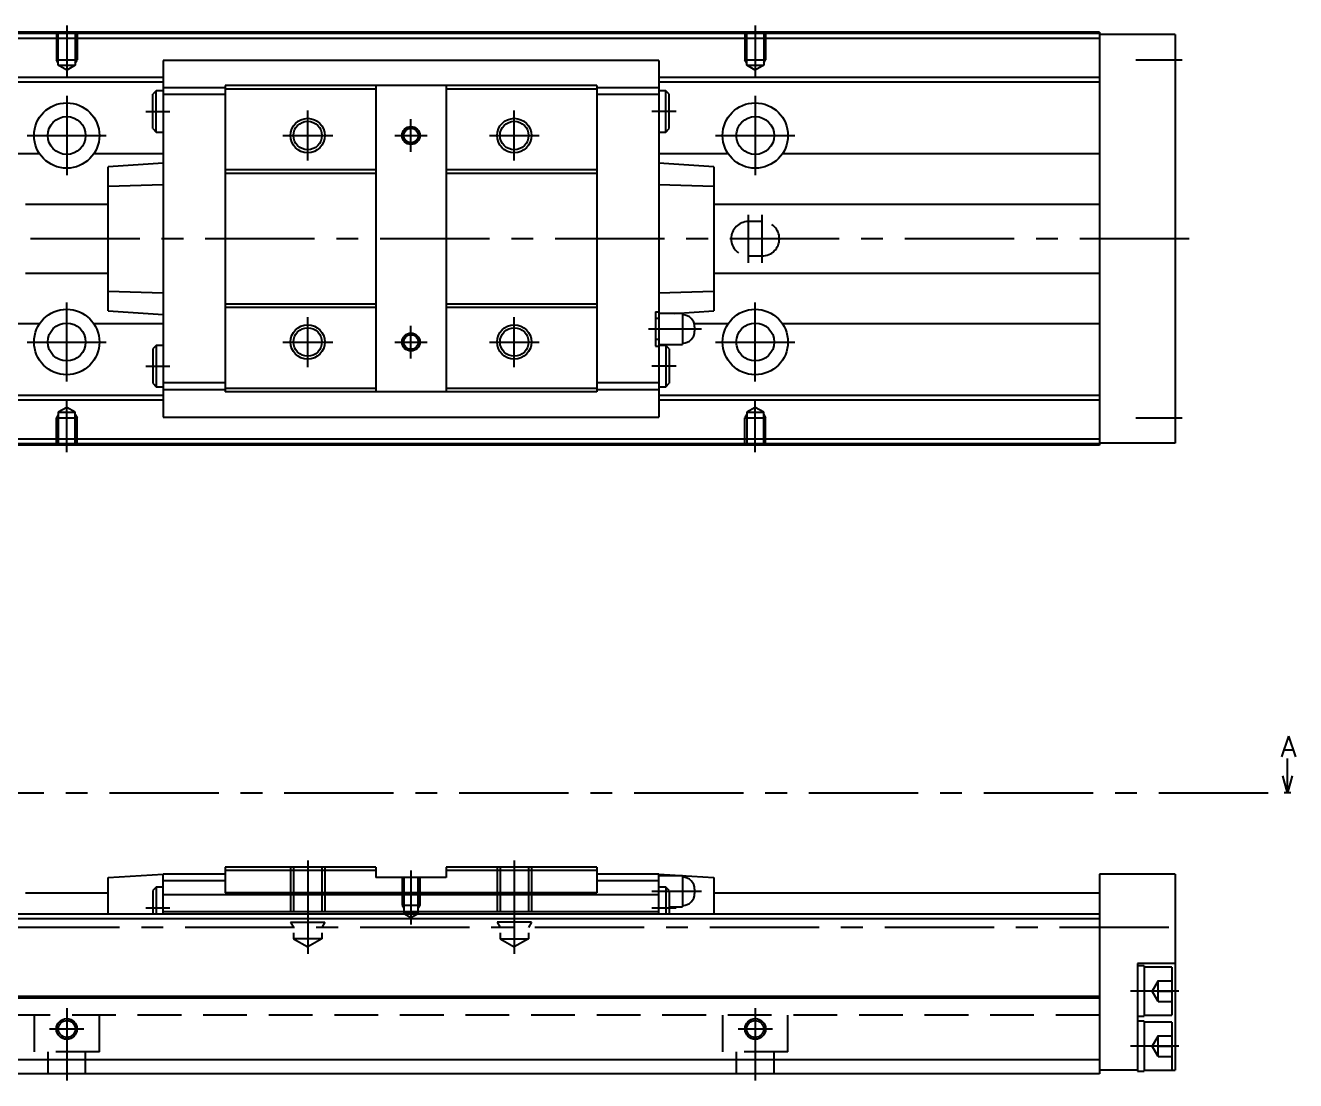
# Model space of a CAD drawing. Extents: x -2 to 623, y -8 to 279.
# Drawn here: x 438.8 to 623.2, y 9 to 162.3 of the extents above; entities that cross this region are included whole.
import ezdxf

# ---------------------------------------------------------------- set-up
doc = ezdxf.new("R2010")
doc.units = 0
doc.header["$LTSCALE"] = 0.5
doc.linetypes.add('CENTER', pattern=[50.8, 31.75, -6.35, 6.35, -6.35])
doc.linetypes.add('DASHED', pattern=[19.05, 12.7, -6.35])
for name, color, linetype in [('MSM_CENTER', 1, 'CENTER'), ('MSM_CONTINUOUS', 7, 'CONTINUOUS'), ('MSM_DASHED', 4, 'DASHED'), ('MSM_NARROW', 5, 'CONTINUOUS'), ('MSM_PART_NUMBER', 7, 'CONTINUOUS')]:
    doc.layers.add(name, color=color, linetype=linetype)
doc.styles.get("Standard").update_dxf_attribs({"font": 'txt.shx', "height": 3, "bigfont": 'bigfont.shx'})

msp = doc.modelspace()

# ---------------------------------------------------------------- linework, layer by layer
at = {"layer": 'MSM_CENTER'}
for p, q in [((444.76, 162.3), (444.76, 154.79)), ((544.76, 162.3), (544.76, 154.79)), ((600.01, 157.3), (606.76, 157.3)), ((444.76, 152.05), (444.76, 140.55)), ((544.76, 152.05), (544.76, 140.55)), ((456.26, 149.8), (459.76, 149.8)), ((479.76, 142.67), (479.76, 149.92)), ((509.76, 142.67), (509.76, 149.92)), ((533.26, 149.8), (529.76, 149.8)), ((494.76, 143.93), (494.76, 148.66)), ((439.01, 146.3), (450.51, 146.3)), ((476.14, 146.3), (483.39, 146.3)), ((492.4, 146.3), (497.13, 146.3)), ((506.14, 146.3), (513.39, 146.3)), ((539.01, 146.3), (550.51, 146.3)), ((543.76, 127.8), (543.76, 134.8)), ((545.76, 127.8), (545.76, 134.8)), ((607.76, 131.3), (256.26, 131.3)), ((444.76, 110.55), (444.76, 122.05)), ((544.76, 110.55), (544.76, 122.05)), ((479.76, 112.67), (479.76, 119.92)), ((509.76, 112.67), (509.76, 119.92)), ((494.76, 113.93), (494.76, 118.66)), ((529.26, 118.2), (536.96, 118.2)), ((439.01, 116.3), (450.51, 116.3)), ((476.14, 116.3), (483.39, 116.3)), ((492.4, 116.3), (497.13, 116.3)), ((506.14, 116.3), (513.39, 116.3)), ((539.01, 116.3), (550.51, 116.3)), ((456.26, 112.8), (459.76, 112.8)), ((533.26, 112.8), (529.76, 112.8)), ((444.76, 100.3), (444.76, 107.81)), ((544.76, 100.3), (544.76, 107.81)), ((600.01, 105.3), (606.76, 105.3)), ((247.76, 50.8), (622.06, 50.8)), ((479.76, 41), (479.76, 27.41)), ((509.76, 41), (509.76, 27.41)), ((494.76, 39.5), (494.76, 31.69)), ((529.76, 36.5), (536.96, 36.5)), ((456.26, 34.1), (459.76, 34.1)), ((529.76, 34.1), (533.26, 34.1)), ((258.76, 31.3), (607.76, 31.3)), ((606.26, 22), (599.26, 22)), ((444.76, 19.5), (444.76, 9)), ((544.76, 19.5), (544.76, 9)), ((442.26, 16.5), (447.26, 16.5)), ((542.26, 16.5), (547.26, 16.5)), ((606.26, 14), (599.26, 14))]:
    msp.add_line(p, q, dxfattribs=at)
at = {"layer": 'MSM_CONTINUOUS'}
for p, q in [((594.76, 161.3), (294.76, 161.3)), ((594.76, 161.1), (294.76, 161.1)), ((594.76, 161.3), (594.76, 101.3)), ((605.76, 161), (594.76, 161)), ((605.76, 161), (605.76, 101.6)), ((594.76, 160.4), (294.76, 160.4)), ((530.76, 157.2), (458.76, 157.2)), ((458.76, 157.2), (458.76, 105.4)), ((530.76, 157.2), (530.76, 105.4)), ((458.76, 154.75), (430.76, 154.75)), ((458.76, 154.05), (430.76, 154.05)), ((467.76, 153.25), (458.76, 153.25)), ((521.76, 153.55), (467.76, 153.55)), ((467.76, 153.55), (467.76, 109.05)), ((489.66, 153.55), (489.66, 109.05)), ((499.86, 153.55), (499.86, 109.05)), ((521.76, 153.55), (521.76, 109.05)), ((530.76, 153.25), (521.76, 153.25)), ((594.76, 154.75), (530.76, 154.75)), ((594.76, 154.05), (530.76, 154.05)), ((457.76, 152.8), (457.26, 152.3)), ((457.26, 147.3), (457.26, 152.3)), ((458.76, 152.8), (457.76, 152.8)), ((457.76, 146.8), (457.76, 152.8)), ((467.76, 152.25), (458.76, 152.25)), ((489.66, 153.05), (467.76, 153.05)), ((521.76, 153.05), (499.86, 153.05)), ((530.76, 152.25), (521.76, 152.25)), ((531.76, 152.8), (530.76, 152.8)), ((532.26, 152.3), (531.76, 152.8)), ((531.76, 146.8), (531.76, 152.8)), ((532.26, 147.3), (532.26, 152.3)), ((457.26, 147.3), (457.76, 146.8)), ((457.76, 146.8), (458.76, 146.8)), ((530.76, 146.8), (531.76, 146.8)), ((531.76, 146.8), (532.26, 147.3)), ((440.81, 143.66), (430.76, 143.66)), ((458.76, 143.66), (448.71, 143.66)), ((458.76, 142.3), (450.76, 141.77)), ((540.81, 143.66), (530.76, 143.66)), ((538.76, 141.77), (530.76, 142.3)), ((594.76, 143.66), (548.71, 143.66)), ((450.76, 120.83), (450.76, 141.77)), ((489.66, 141.3), (467.76, 141.3)), ((489.66, 140.8), (467.76, 140.8)), ((521.76, 141.3), (499.86, 141.3)), ((521.76, 140.8), (499.86, 140.8)), ((538.76, 141.77), (538.76, 120.83)), ((458.76, 139.16), (450.76, 138.9)), ((538.76, 138.9), (530.76, 139.16)), ((450.76, 136.3), (438.76, 136.3)), ((594.76, 136.3), (538.76, 136.3)), ((438.76, 126.3), (450.76, 126.3)), ((538.76, 126.3), (594.76, 126.3)), ((450.76, 123.7), (458.76, 123.44)), ((530.76, 123.44), (538.76, 123.7)), ((489.66, 121.8), (467.76, 121.8)), ((521.76, 121.8), (499.86, 121.8)), ((450.76, 120.83), (458.76, 120.3)), ((489.66, 121.3), (467.76, 121.3)), ((521.76, 121.3), (499.86, 121.3)), ((530.26, 120.7), (530.26, 115.7)), ((530.26, 120.7), (530.76, 120.7)), ((534.21, 120.45), (530.76, 120.45)), ((533.02, 120.45), (538.76, 120.83)), ((534.21, 120.45), (534.21, 115.95)), ((440.81, 118.94), (435.9, 118.94)), ((458.76, 118.94), (448.71, 118.94)), ((530.76, 119.7), (530.26, 119.7)), ((540.81, 118.94), (535.9, 118.94)), ((535.96, 118.5), (535.96, 117.9)), ((594.76, 118.94), (548.71, 118.94)), ((530.26, 116.7), (530.76, 116.7)), ((457.76, 115.8), (457.26, 115.3)), ((457.26, 115.3), (457.26, 110.3)), ((457.76, 115.8), (457.76, 109.8)), ((458.76, 115.8), (457.76, 115.8)), ((530.26, 115.7), (530.76, 115.7)), ((530.76, 115.95), (534.21, 115.95)), ((531.76, 115.8), (530.76, 115.8)), ((531.76, 115.8), (531.76, 109.8)), ((532.26, 115.3), (531.76, 115.8)), ((532.26, 115.3), (532.26, 110.3)), ((457.26, 110.3), (457.76, 109.8)), ((457.76, 109.8), (458.76, 109.8)), ((467.76, 110.35), (458.76, 110.35)), ((467.76, 109.35), (458.76, 109.35)), ((489.66, 109.55), (467.76, 109.55)), ((521.76, 109.05), (467.76, 109.05)), ((521.76, 109.55), (499.86, 109.55)), ((530.76, 110.35), (521.76, 110.35)), ((530.76, 109.35), (521.76, 109.35)), ((530.76, 109.8), (531.76, 109.8)), ((531.76, 109.8), (532.26, 110.3)), ((458.76, 108.55), (430.76, 108.55)), ((458.76, 107.85), (430.76, 107.85)), ((594.76, 108.55), (530.76, 108.55)), ((594.76, 107.85), (530.76, 107.85)), ((458.76, 105.4), (530.76, 105.4)), ((594.76, 102.2), (294.76, 102.2)), ((594.76, 101.5), (294.76, 101.5)), ((605.76, 101.6), (594.76, 101.6)), ((594.76, 101.3), (294.76, 101.3)), ((622.06, 50.8), (622.06, 55.8)), ((622.06, 50.8), (621.39, 53.3)), ((622.72, 53.3), (622.06, 50.8)), ((622.56, 50.8), (621.56, 50.8)), ((450.76, 38.5), (458.76, 39)), ((467.76, 39), (458.76, 39)), ((458.76, 33.2), (458.76, 39)), ((467.76, 40), (467.76, 36.29)), ((489.66, 40), (467.76, 40)), ((489.66, 39.5), (467.76, 39.5)), ((489.66, 40), (489.66, 38.5)), ((521.76, 40), (499.86, 40)), ((499.86, 40), (499.86, 38.5)), ((521.76, 39.5), (499.86, 39.5)), ((521.76, 40), (521.76, 36.29)), ((530.76, 39), (521.76, 39)), ((530.76, 39), (538.76, 38.5)), ((530.76, 33.2), (530.76, 39)), ((534.21, 38.75), (530.76, 38.75)), ((534.21, 38.75), (534.21, 34.25)), ((594.76, 39), (594.76, 10)), ((605.76, 39), (594.76, 39)), ((605.76, 39), (605.76, 10.5)), ((450.76, 33.2), (450.76, 38.5)), ((457.76, 37.1), (457.26, 36.6)), ((458.76, 37.1), (457.76, 37.1)), ((457.76, 37.1), (457.76, 33.2)), ((467.76, 38), (458.76, 38)), ((499.86, 38.5), (489.66, 38.5)), ((530.76, 38), (521.76, 38)), ((531.76, 37.1), (530.76, 37.1)), ((532.26, 36.6), (531.76, 37.1)), ((531.76, 37.1), (531.76, 33.2)), ((538.76, 38.5), (538.76, 33.2)), ((438.76, 36.3), (450.76, 36.3)), ((457.26, 36.6), (457.26, 33.2)), ((530.76, 36), (458.76, 36)), ((521.76, 36.29), (467.76, 36.29)), ((532.26, 36.6), (532.26, 33.2)), ((535.96, 36.8), (535.96, 36.2)), ((538.76, 36.3), (594.76, 36.3)), ((530.76, 33.5), (458.76, 33.5)), ((532.26, 34.25), (534.21, 34.25)), ((594.76, 33.2), (294.76, 33.2)), ((594.76, 32.5), (294.76, 32.5)), ((605.76, 26), (600.26, 26)), ((600.26, 26), (600.26, 10.35)), ((601.26, 25.65), (600.26, 25.65)), ((601.26, 25.65), (601.26, 18.35)), ((605.26, 25.5), (601.26, 25.5)), ((605.26, 25.5), (605.26, 18.5)), ((594.76, 21.2), (294.76, 21.2)), ((594.76, 21), (294.76, 21)), ((601.26, 18.5), (605.26, 18.5)), ((600.26, 18.35), (601.26, 18.35)), ((601.26, 17.65), (600.26, 17.65)), ((601.26, 17.65), (601.26, 10.35)), ((605.26, 17.5), (601.26, 17.5)), ((605.26, 17.5), (605.26, 10.5)), ((594.76, 12), (294.76, 12)), ((594.76, 10), (294.76, 10)), ((600.26, 10.5), (594.76, 10.5)), ((600.26, 10.35), (601.26, 10.35)), ((601.26, 10.5), (605.76, 10.5))]:
    msp.add_line(p, q, dxfattribs=at)
for centre, radius in [((444.76, 146.3), 4.75), ((544.76, 146.3), 4.75), ((444.76, 146.3), 2.75), ((479.76, 146.3), 2.07), ((509.76, 146.3), 2.07), ((544.76, 146.3), 2.75), ((494.76, 146.3), 1.06), ((444.76, 116.3), 4.75), ((544.76, 116.3), 4.75), ((444.76, 116.3), 2.75), ((479.76, 116.3), 2.07), ((509.76, 116.3), 2.07), ((544.76, 116.3), 2.75), ((494.76, 116.3), 1.06), ((444.76, 16.5), 1.23), ((544.76, 16.5), 1.23)]:
    msp.add_circle(centre, radius, dxfattribs=at)
for centre, start, end in [((534.21, 118.5), 0, 90), ((534.21, 117.9), 270, 0), ((534.21, 36.8), 0, 90), ((534.21, 36.2), 270, 0)]:
    msp.add_arc(centre, 1.75, start, end, dxfattribs=at)
at = {"layer": 'MSM_DASHED'}
for p, q in [((443.26, 161.3), (443.26, 157.3)), ((443.53, 156.5), (443.53, 161.3)), ((445.99, 161.3), (445.99, 156.5)), ((446.26, 161.3), (446.26, 157.3)), ((543.26, 161.3), (543.26, 157.3)), ((543.53, 156.5), (543.53, 161.3)), ((545.99, 161.3), (545.99, 156.5)), ((546.26, 161.3), (546.26, 157.3)), ((443.53, 156.83), (443.26, 157.3)), ((443.26, 157.3), (446.26, 157.3)), ((445.99, 156.83), (446.26, 157.3)), ((543.53, 156.83), (543.26, 157.3)), ((543.26, 157.3), (546.26, 157.3)), ((545.99, 156.83), (546.26, 157.3)), ((443.53, 156.5), (445.99, 156.5)), ((444.76, 155.79), (443.53, 156.5)), ((445.99, 156.5), (444.76, 155.79)), ((543.53, 156.5), (545.99, 156.5)), ((544.76, 155.79), (543.53, 156.5)), ((545.99, 156.5), (544.76, 155.79)), ((545.76, 133.8), (543.76, 133.8)), ((543.76, 128.8), (545.76, 128.8)), ((443.53, 105.77), (443.26, 105.3)), ((443.26, 101.3), (443.26, 105.3)), ((443.26, 105.3), (446.26, 105.3)), ((444.76, 106.81), (443.53, 106.1)), ((443.53, 106.1), (443.53, 101.3)), ((443.53, 106.1), (445.99, 106.1)), ((445.99, 106.1), (444.76, 106.81)), ((445.99, 101.3), (445.99, 106.1)), ((445.99, 105.77), (446.26, 105.3)), ((446.26, 101.3), (446.26, 105.3)), ((543.53, 105.77), (543.26, 105.3)), ((543.26, 101.3), (543.26, 105.3)), ((543.26, 105.3), (546.26, 105.3)), ((544.76, 106.81), (543.53, 106.1)), ((543.53, 106.1), (543.53, 101.3)), ((543.53, 106.1), (545.99, 106.1)), ((545.99, 106.1), (544.76, 106.81)), ((545.99, 101.3), (545.99, 106.1)), ((545.99, 105.77), (546.26, 105.3)), ((546.26, 101.3), (546.26, 105.3)), ((477.26, 40), (477.26, 32)), ((477.69, 40), (477.69, 29.6)), ((481.83, 40), (481.83, 29.6)), ((482.26, 40), (482.26, 32)), ((507.26, 40), (507.26, 32)), ((507.69, 40), (507.69, 29.6)), ((511.83, 40), (511.83, 29.6)), ((512.26, 40), (512.26, 32)), ((493.46, 38.5), (493.46, 34.5)), ((493.7, 38.5), (493.7, 33.3)), ((495.82, 33.3), (495.82, 38.5)), ((496.06, 38.5), (496.06, 34.5)), ((493.46, 34.5), (493.7, 34.08)), ((493.46, 34.5), (496.06, 34.5)), ((495.82, 33.3), (493.7, 33.3)), ((493.7, 33.3), (494.76, 32.69)), ((494.76, 32.69), (495.82, 33.3)), ((496.06, 34.5), (495.82, 34.08)), ((477.26, 32), (477.69, 31.25)), ((477.26, 32), (482.26, 32)), ((482.26, 32), (481.83, 31.25)), ((512.26, 32), (507.26, 32)), ((507.26, 32), (507.69, 31.25)), ((512.26, 32), (511.83, 31.25)), ((481.83, 29.6), (477.69, 29.6)), ((477.69, 29.6), (479.76, 28.41)), ((481.83, 29.6), (479.76, 28.41)), ((507.69, 29.6), (511.83, 29.6)), ((507.69, 29.6), (509.76, 28.41)), ((511.83, 29.6), (509.76, 28.41)), ((603.26, 23.5), (602.4, 22)), ((603.26, 20.5), (603.26, 23.5)), ((603.26, 23.5), (605.26, 23.5)), ((603.26, 20.5), (602.4, 22)), ((603.26, 22), (605.26, 22)), ((603.26, 20.5), (605.26, 20.5)), ((594.76, 18.5), (294.76, 18.5)), ((440.01, 18.5), (440.01, 13.2)), ((449.51, 13.2), (449.51, 18.5)), ((540.01, 18.5), (540.01, 13.2)), ((549.51, 13.2), (549.51, 18.5)), ((603.26, 15.5), (602.4, 14)), ((603.26, 12.5), (603.26, 15.5)), ((603.26, 15.5), (605.26, 15.5)), ((449.51, 13.2), (440.01, 13.2)), ((442.01, 13.2), (442.01, 10)), ((447.51, 10), (447.51, 13.2)), ((549.51, 13.2), (540.01, 13.2)), ((542.01, 13.2), (542.01, 10)), ((547.51, 10), (547.51, 13.2)), ((603.26, 12.5), (602.4, 14)), ((603.26, 14), (605.26, 14)), ((603.26, 12.5), (605.26, 12.5))]:
    msp.add_line(p, q, dxfattribs=at)
for centre, start, end in [((543.76, 131.3), 90, 270), ((545.76, 131.3), 270, 90)]:
    msp.add_arc(centre, 2.5, start, end, dxfattribs=at)
at = {"layer": 'MSM_NARROW'}
for centre, radius in [((479.76, 146.3), 2.5), ((494.76, 146.3), 1.3), ((509.76, 146.3), 2.5), ((479.76, 116.3), 2.5), ((509.76, 116.3), 2.5), ((494.76, 116.3), 1.3), ((444.76, 16.5), 1.5), ((544.76, 16.5), 1.5)]:
    msp.add_circle(centre, radius, dxfattribs=at)

# ---------------------------------------------------------------- texts
at = {"layer": 'MSM_PART_NUMBER'}
msp.add_text('A', height=3, dxfattribs=at).set_placement((621.05, 56.05))

doc.saveas('drawing.dxf')
